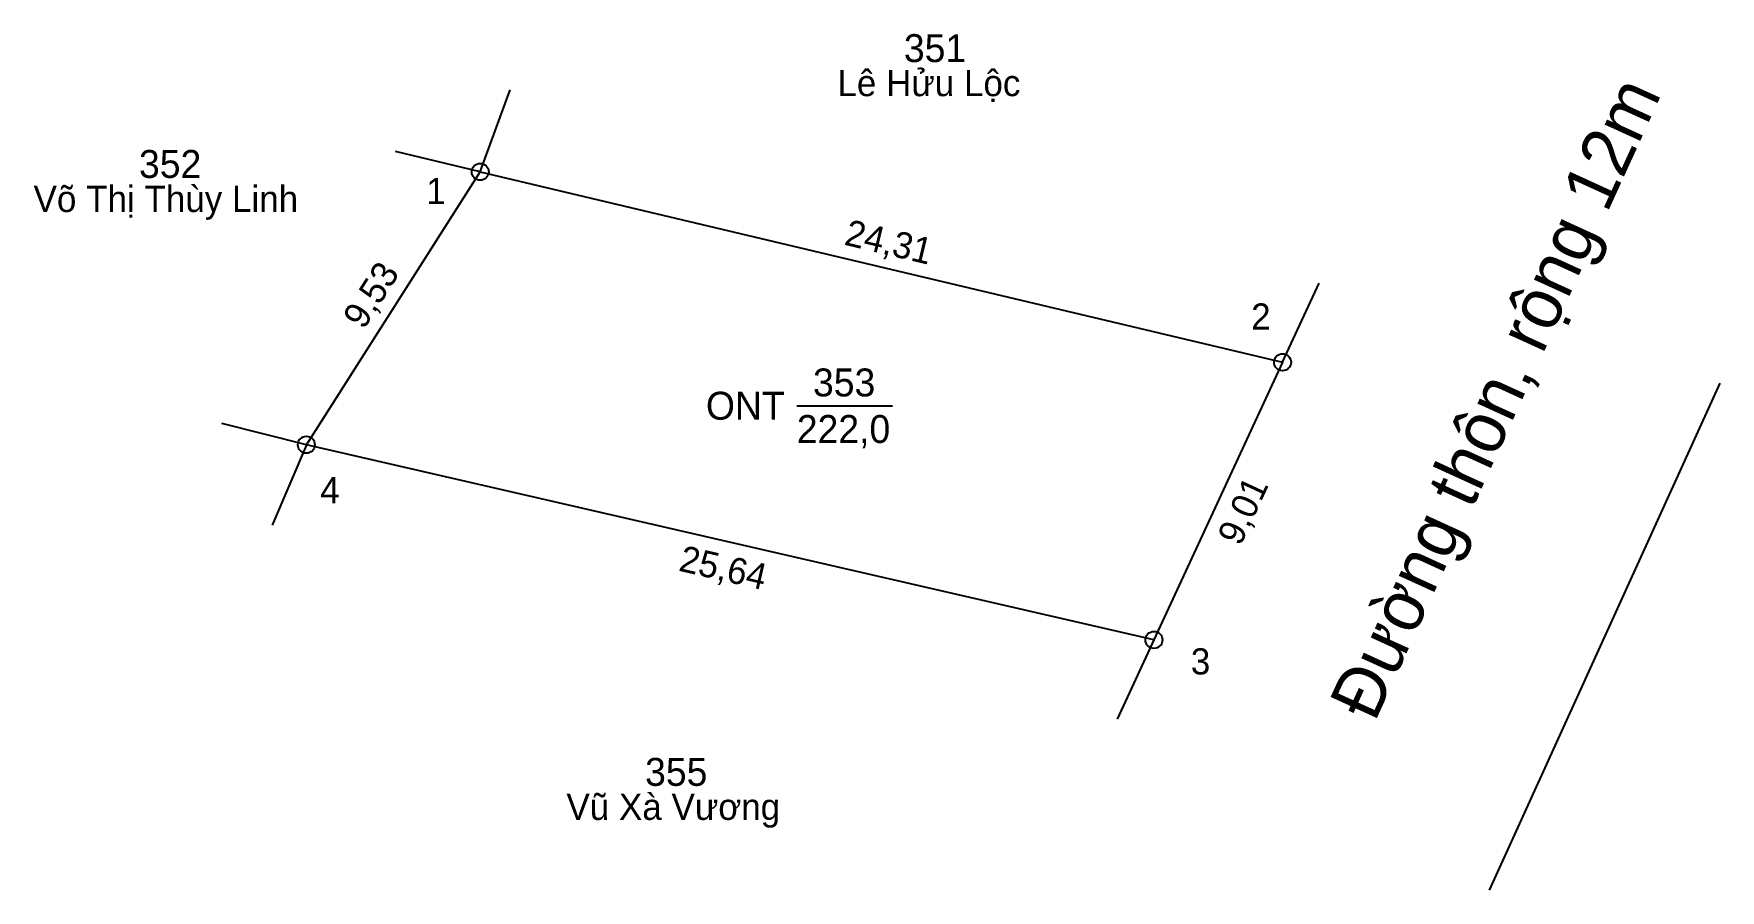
# Model space of a CAD drawing. Extents: x 540620.3 to 540670, y 1835254.7 to 1835280.
import ezdxf

# ---------------------------------------------------------------- set-up
doc = ezdxf.new("R2010")
doc.units = 0
for name, color, linetype in [('CanhThua', 7, 'Continuous'), ('ChieuDaiCanhThua', 7, 'Continuous'), ('Level 1', 7, 'Continuous'), ('Level 23', 7, 'Continuous'), ('MocDinhThua', 7, 'Continuous'), ('NhanDiaChinhThua', 7, 'Continuous'), ('NhanTuCan', 7, 'Continuous'), ('RauThua', 7, 'Continuous'), ('SoHieuDinhThua', 7, 'Continuous'), ('TenChuLanCan', 7, 'Continuous')]:
    doc.layers.add(name, color=color, linetype=linetype)

msp = doc.modelspace()

# ---------------------------------------------------------------- linework, layer by layer
at = {"layer": 'CanhThua'}
for p, q in [((540628.375, 1835267.862), (540633.5, 1835275.9)), ((540633.5, 1835275.9), (540657.15, 1835270.289)), ((540657.15, 1835270.289), (540653.358, 1835262.111)), ((540653.358, 1835262.111), (540628.375, 1835267.862))]:
    msp.add_line(p, q, dxfattribs=at)
at = {"layer": 'Level 23'}
msp.add_line((540663.248, 1835254.738), (540670.049, 1835269.676), dxfattribs=at)
at = {"layer": 'MocDinhThua'}
for centre in [(540633.5, 1835275.9), (540657.15, 1835270.289), (540628.375, 1835267.862), (540653.358, 1835262.111)]:
    msp.add_circle(centre, 0.25, dxfattribs=at)
at = {"layer": 'NhanDiaChinhThua'}
msp.add_line((540642.83, 1835269.01), (540645.652, 1835269.01), dxfattribs=at)
at = {"layer": 'RauThua'}
for p, q in [((540633.5, 1835275.9), (540634.384, 1835278.315)), ((540633.5, 1835275.9), (540630.999, 1835276.498)), ((540657.15, 1835270.289), (540658.232, 1835272.622)), ((540628.375, 1835267.862), (540625.88, 1835268.486)), ((540628.375, 1835267.862), (540627.369, 1835265.495)), ((540653.358, 1835262.111), (540652.276, 1835259.778))]:
    msp.add_line(p, q, dxfattribs=at)

# ---------------------------------------------------------------- texts
at = {"layer": 'ChieuDaiCanhThua'}
for s, rotation, p in [('24,31', 346.6533, (540644.199, 1835273.758)), ('9,53', 57.4786, (540630.062, 1835271.225)), ('9,01', 65.1236, (540655.904, 1835264.852)), ('25,64', 347.0365, (540639.319, 1835264.155))]:
    msp.add_text(s, height=0.7714, rotation=rotation, dxfattribs=at).set_placement(p)
at = {"layer": 'Level 1'}
msp.add_text('Đường thôn, rộng 12m', height=1.5, rotation=65.4613, dxfattribs=at).set_placement((540659.861, 1835259.66))
at = {"layer": 'NhanDiaChinhThua'}
for s, p in [('353', (540643.308, 1835269.284)), ('ONT', (540640.152, 1835268.599)), ('222,0', (540642.831, 1835267.913))]:
    msp.add_text(s, height=0.8229, dxfattribs=at).set_placement(p)
at = {"layer": 'NhanTuCan'}
for s, p in [('351', (540645.987, 1835279.132)), ('352', (540623.443, 1835275.72)), ('355', (540638.359, 1835257.813))]:
    msp.add_text(s, height=0.8229, dxfattribs=at).set_placement(p)
at = {"layer": 'SoHieuDinhThua'}
for s, p in [('1', (540631.909, 1835274.952)), ('2', (540656.224, 1835271.253)), ('4', (540628.783, 1835266.14)), ('3', (540654.444, 1835261.094))]:
    msp.add_text(s, height=0.771, dxfattribs=at).set_placement(p)
at = {"layer": 'TenChuLanCan'}
for s, height, p in [('Lê Hửu Lộc', 0.7714, (540644.028, 1835278.129)), ('Võ Thị Thùy Linh', 0.77145, (540620.335, 1835274.717)), ('Vũ Xà Vương', 0.77145, (540636.041, 1835256.81))]:
    msp.add_text(s, height=height, dxfattribs=at).set_placement(p)

doc.saveas('drawing.dxf')
